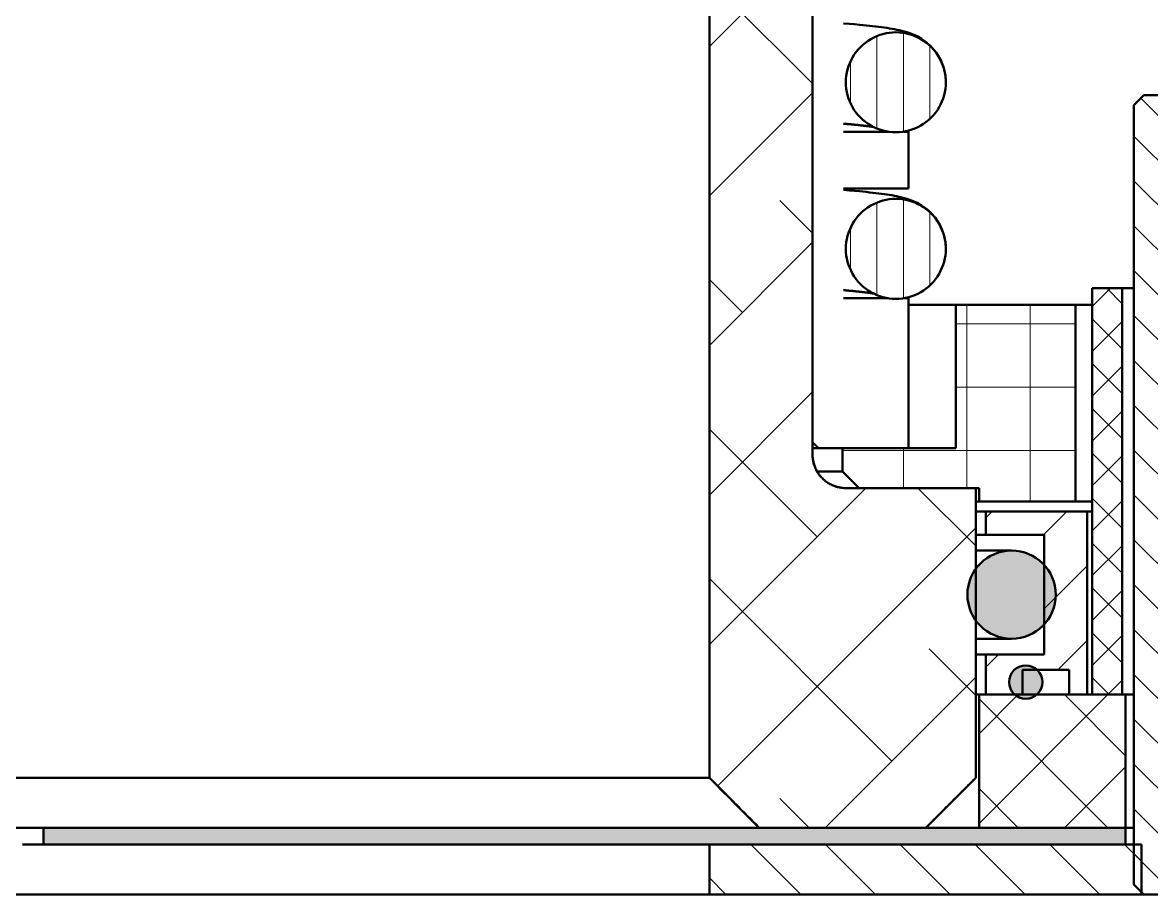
# Model space of a CAD drawing. Header units: millimetres. Extents: x 2 to 418, y 2 to 295.
# Drawn here: x 97.38 to 131.28, y 110.5 to 136.68 of the extents above; entities that cross this region are included whole.
import ezdxf

# ---------------------------------------------------------------- set-up
doc = ezdxf.new("R2010")
doc.units = ezdxf.units.MM
doc.layers.add('SCHRAFFUR', color=7, linetype='Continuous', lineweight=18)
doc.layers.add('SICHTKANTE', color=7, linetype='Continuous', lineweight=50)

msp = doc.modelspace()

# ---------------------------------------------------------------- hatches: boundary and pattern name
at = {"layer": 'SCHRAFFUR'}
h = msp.add_hatch(dxfattribs=at)
h.set_pattern_fill('ANSI38')
h.paths.add_polyline_path([(118, 153), (117.996, 153.131), (117.983, 153.261), (117.961, 153.39), (117.932, 153.518), (117.894, 153.643), (117.848, 153.766), (117.794, 153.885), (117.732, 154), (117.663, 154.111), (117.587, 154.218), (117.504, 154.319), (117.414, 154.414), (117.319, 154.504), (117.217, 154.587), (117.111, 154.663), (117, 154.732), (116.884, 154.794), (116.765, 154.848), (116.643, 154.894), (116.518, 154.932), (116.39, 154.962), (116.261, 154.983), (116.131, 154.996), (116, 155), (104.9, 155), (104.769, 155.004), (104.639, 155.017), (104.51, 155.039), (104.382, 155.068), (104.257, 155.106), (104.135, 155.152), (104.015, 155.206), (103.9, 155.268), (103.789, 155.337), (103.682, 155.414), (103.581, 155.497), (103.486, 155.586), (103.396, 155.682), (103.313, 155.783), (103.237, 155.889), (103.168, 156), (103.106, 156.116), (103.052, 156.235), (103.006, 156.357), (102.968, 156.483), (102.938, 156.61), (102.917, 156.739), (102.904, 156.869), (102.9, 157), (102.9, 157.971), (102.9, 158.942), (102.9, 159.913), (102.9, 160.884), (102.9, 161.854), (102.9, 162.825), (102.9, 163.796), (102.9, 164.767), (102.9, 165.738), (102.9, 166.709), (102.9, 167.679), (102.9, 168.65), (102.9, 169.621), (102.9, 170.592), (102.9, 171.563), (102.9, 172.534), (102.9, 173.504), (102.9, 174.475), (102.9, 175.446), (102.9, 176.417), (102.9, 177.388), (102.9, 178.359), (102.9, 179.329), (102.9, 180.3), (110, 180.3), (110, 174.1), (109.792, 174.05), (109.583, 174), (109.375, 173.95), (109.167, 173.9), (108.958, 173.85), (108.75, 173.8), (108.542, 173.75), (108.333, 173.7), (108.125, 173.65), (107.917, 173.6), (107.708, 173.55), (107.5, 173.5), (107.292, 173.45), (107.083, 173.4), (106.875, 173.35), (106.667, 173.3), (106.458, 173.25), (106.25, 173.2), (106.042, 173.15), (105.833, 173.1), (105.625, 173.05), (105.417, 173), (105.208, 172.95), (105, 172.9), (105, 172.446), (105, 171.992), (105, 171.538), (105, 171.084), (105, 170.629), (105, 170.175), (105, 169.721), (105, 169.267), (105, 168.813), (105, 168.359), (105, 167.904), (105, 167.45), (105, 166.996), (105, 166.542), (105, 166.088), (105, 165.634), (105, 165.179), (105, 164.725), (105, 164.271), (105, 163.817), (105, 163.363), (105, 162.909), (105, 162.454), (105, 162), (105.004, 161.869), (105.017, 161.739), (105.038, 161.61), (105.068, 161.483), (105.106, 161.357), (105.152, 161.235), (105.206, 161.116), (105.268, 161), (105.337, 160.889), (105.413, 160.783), (105.496, 160.682), (105.586, 160.586), (105.681, 160.497), (105.782, 160.414), (105.889, 160.337), (106, 160.268), (106.115, 160.206), (106.235, 160.152), (106.357, 160.106), (106.482, 160.068), (106.61, 160.039), (106.739, 160.017), (106.869, 160.004), (107, 160), (116.1, 160), (116.427, 159.99), (116.753, 159.957), (117.075, 159.904), (117.394, 159.83), (117.707, 159.735), (118.013, 159.62), (118.311, 159.485), (118.6, 159.33), (118.878, 159.158), (119.144, 158.967), (119.397, 158.759), (119.635, 158.536), (119.859, 158.297), (120.067, 158.044), (120.257, 157.778), (120.43, 157.5), (120.584, 157.212), (120.719, 156.914), (120.835, 156.607), (120.93, 156.294), (121.004, 155.976), (121.057, 155.653), (121.089, 155.327), (121.1, 155), (121.1, 153.696), (121.1, 152.392), (121.1, 151.088), (121.1, 149.784), (121.1, 148.479), (121.1, 147.175), (121.1, 145.871), (121.1, 144.567), (121.1, 143.263), (121.1, 141.959), (121.1, 140.654), (121.1, 139.35), (121.1, 138.046), (121.1, 136.742), (121.1, 135.438), (121.1, 134.134), (121.1, 132.829), (121.1, 131.525), (121.1, 130.221), (121.1, 128.917), (121.1, 127.613), (121.1, 126.309), (121.1, 125.004), (121.1, 123.7), (121.102, 123.635), (121.108, 123.57), (121.119, 123.505), (121.134, 123.441), (121.153, 123.379), (121.176, 123.318), (121.203, 123.258), (121.234, 123.2), (121.268, 123.145), (121.307, 123.091), (121.348, 123.041), (121.393, 122.993), (121.441, 122.948), (121.491, 122.907), (121.544, 122.869), (121.6, 122.834), (121.658, 122.803), (121.717, 122.776), (121.778, 122.753), (121.841, 122.734), (121.905, 122.719), (121.969, 122.709), (122.034, 122.702), (122.1, 122.7), (126, 122.7), (126, 114), (125.937, 113.938), (125.875, 113.875), (125.812, 113.813), (125.75, 113.75), (125.687, 113.688), (125.625, 113.625), (125.562, 113.563), (125.5, 113.5), (125.437, 113.438), (125.375, 113.375), (125.312, 113.313), (125.25, 113.25), (125.187, 113.188), (125.125, 113.125), (125.062, 113.063), (125, 113), (124.937, 112.938), (124.875, 112.875), (124.812, 112.813), (124.75, 112.75), (124.687, 112.688), (124.625, 112.625), (124.562, 112.563), (124.5, 112.5), (119.5, 112.5), (119.437, 112.563), (119.375, 112.625), (119.312, 112.688), (119.25, 112.75), (119.187, 112.813), (119.125, 112.875), (119.062, 112.938), (119, 113), (118.937, 113.063), (118.875, 113.125), (118.812, 113.188), (118.75, 113.25), (118.687, 113.313), (118.625, 113.375), (118.562, 113.438), (118.5, 113.5), (118.437, 113.563), (118.375, 113.625), (118.312, 113.688), (118.25, 113.75), (118.187, 113.813), (118.125, 113.875), (118.062, 113.938), (118, 114), (118, 115.625), (118, 117.25), (118, 118.875), (118, 120.5), (118, 122.125), (118, 123.75), (118, 125.375), (118, 127), (118, 128.625), (118, 130.25), (118, 131.875), (118, 133.5), (118, 135.125), (118, 136.75), (118, 138.375), (118, 140), (118, 141.625), (118, 143.25), (118, 144.875), (118, 146.5), (118, 148.125), (118, 149.75), (118, 151.375), (118, 153)])
h = msp.add_hatch(dxfattribs=at)
h.set_pattern_fill('ANSI31', scale=0.25, angle=45)
h.paths.add_polyline_path([(122.1, 134.883), (122.151, 134.495), (122.301, 134.133), (122.539, 133.822), (122.85, 133.584), (123.212, 133.434), (123.6, 133.383), (123.988, 133.434), (124.35, 133.584), (124.661, 133.822), (124.899, 134.133), (125.049, 134.495), (125.1, 134.883), (125.049, 135.272), (124.899, 135.634), (124.661, 135.944), (124.35, 136.183), (123.988, 136.333), (123.6, 136.384), (123.212, 136.333), (122.85, 136.183), (122.539, 135.944), (122.301, 135.634), (122.151, 135.272), (122.1, 134.883)])
h = msp.add_hatch(dxfattribs=at)
h.set_pattern_fill('ANSI31', scale=0.3, angle=90)
h.paths.add_polyline_path([(131.05, 110.5), (132.95, 110.5), (131.05, 110.5), (130.75, 110.8), (130.75, 134.2), (131.05, 134.5), (132.95, 134.5), (133.25, 134.2), (133.25, 110.8), (132.95, 110.5)])
h = msp.add_hatch(dxfattribs=at)
h.set_pattern_fill('ANSI31', scale=0.25, angle=45)
h.paths.add_polyline_path([(122.1, 129.883), (122.151, 129.495), (122.301, 129.133), (122.539, 128.822), (122.85, 128.584), (123.212, 128.434), (123.6, 128.383), (123.988, 128.434), (124.35, 128.584), (124.661, 128.822), (124.899, 129.133), (125.049, 129.495), (125.1, 129.883), (125.049, 130.272), (124.899, 130.634), (124.661, 130.944), (124.35, 131.183), (123.988, 131.333), (123.6, 131.384), (123.212, 131.333), (122.85, 131.183), (122.539, 130.944), (122.301, 130.634), (122.151, 130.272), (122.1, 129.883)])
h = msp.add_hatch(dxfattribs=at)
h.set_pattern_fill('ANSI37', scale=0.3, angle=90)
h.paths.add_polyline_path([(129.5, 128.7), (129.5, 116.5), (129.5, 128.7), (130.4, 128.7), (130.4, 116.5), (129.5, 116.5)])
h = msp.add_hatch(dxfattribs=at)
h.set_pattern_fill('ANSI37', scale=0.6, angle=45)
h.paths.add_polyline_path([(122.5, 122.7), (126.1, 122.7), (122.5, 122.7), (122, 123.2), (122, 123.9), (125.4, 123.9), (125.4, 128.2), (129, 128.2), (129, 122.3), (126.1, 122.3), (126.1, 122.7)])
h = msp.add_hatch(dxfattribs=at)
h.set_pattern_fill('ANSI31', scale=0.5)
h.paths.add_polyline_path([(129.35, 122), (126.3, 122), (129.35, 122), (129.35, 116.5), (128.8, 116.5), (128.8, 117.24), (127.4, 117.24), (127.4, 116.5), (126.3, 116.5), (126.3, 117.7), (128.05, 117.7), (128.05, 121.3), (126.3, 121.3), (126.3, 122)])
h = msp.add_hatch(color=8, dxfattribs=at)
h.dxf.hatch_style = 1
h.paths.add_polyline_path([(128.4, 119.5), (128.355, 119.843), (128.222, 120.162), (128.012, 120.437), (127.738, 120.647), (127.418, 120.78), (127.075, 120.825), (126.732, 120.78), (126.412, 120.647), (126.138, 120.437), (125.928, 120.162), (125.795, 119.843), (125.75, 119.5), (125.795, 119.157), (125.928, 118.838), (126.138, 118.563), (126.412, 118.353), (126.732, 118.22), (127.075, 118.175), (127.418, 118.22), (127.738, 118.353), (128.012, 118.563), (128.222, 118.838), (128.355, 119.157), (128.4, 119.5)])
h = msp.add_hatch(color=8, dxfattribs=at)
h.dxf.hatch_style = 1
h.paths.add_polyline_path([(128, 116.875), (127.983, 117.004), (127.933, 117.125), (127.854, 117.229), (127.75, 117.308), (127.629, 117.358), (127.5, 117.375), (127.371, 117.358), (127.25, 117.308), (127.146, 117.229), (127.067, 117.125), (127.017, 117.004), (127, 116.875), (127.017, 116.746), (127.067, 116.625), (127.146, 116.521), (127.25, 116.442), (127.371, 116.392), (127.5, 116.375), (127.629, 116.392), (127.75, 116.442), (127.854, 116.521), (127.933, 116.625), (127.983, 116.746), (128, 116.875)])
h = msp.add_hatch(dxfattribs=at)
h.set_pattern_fill('ANSI37', scale=0.6)
h.paths.add_polyline_path([(130.5, 116.5), (126.1, 116.5), (130.5, 116.5), (130.5, 112.5), (126.1, 112.5), (126.1, 116.5)])
h = msp.add_hatch(color=8, dxfattribs=at)
h.dxf.hatch_style = 1
h.paths.add_polyline_path([(98, 112.5), (98, 112), (98, 112.5), (130.5, 112.5), (130.5, 112), (98, 112)])
h = msp.add_hatch(dxfattribs=at)
h.set_pattern_fill('ANSI31', scale=0.5, angle=90)
h.paths.add_polyline_path([(130.975, 112), (118, 112), (130.975, 112), (130.975, 110.5), (118, 110.5), (118, 112)])

# ---------------------------------------------------------------- linework, layer by layer
at = {"layer": 'SICHTKANTE'}
for p, q in [((121.1, 155), (121.1, 123.7)), ((118, 153), (118, 114)), ((131.05, 134.5), (130.75, 134.2)), ((131.05, 134.5), (132.95, 134.5)), ((130.75, 110.8), (130.75, 134.2)), ((122.028, 133.4), (123.373, 133.4)), ((123.827, 133.4), (123.977, 133.4)), ((123.977, 131.7), (123.977, 133.4)), ((123.977, 131.7), (122.028, 131.7)), ((129.5, 116.5), (129.5, 128.7)), ((129.5, 128.7), (130.4, 128.7)), ((130.4, 116.5), (130.4, 128.7)), ((122.028, 128.4), (123.373, 128.4)), ((123.827, 128.4), (123.977, 128.4)), ((123.977, 123.9), (123.977, 128.4)), ((125.4, 128.2), (125.4, 123.9)), ((125.4, 128.2), (129, 128.2)), ((129, 122.3), (129, 128.2)), ((122, 123.9), (121.276, 123.9)), ((122, 123.9), (122, 123.2)), ((122, 123.9), (125.4, 123.9)), ((122, 123.2), (122.5, 122.7)), ((126, 122.7), (122.1, 122.7)), ((126.1, 122.7), (122.5, 122.7)), ((126, 122.7), (126, 114)), ((126, 122.7), (126, 114)), ((126.1, 122.7), (126.1, 122.3)), ((129, 122.3), (126.1, 122.3)), ((126.3, 122), (129.35, 122)), ((126.3, 121.3), (126.3, 122)), ((129.35, 116.5), (129.35, 122)), ((126.3, 121.3), (128.05, 121.3)), ((128.05, 117.7), (128.05, 121.3)), ((126.3, 116.5), (126.3, 117.7)), ((126.3, 117.7), (128.05, 117.7)), ((127.4, 117.24), (128.8, 117.24)), ((127.4, 116.5), (127.4, 117.24)), ((128.8, 116.5), (128.8, 117.24)), ((126.1, 116.5), (130.5, 116.5)), ((126.1, 116.5), (126.1, 112.5)), ((126.3, 116.5), (127.4, 116.5)), ((128.8, 116.5), (129.35, 116.5)), ((129.5, 116.5), (130.4, 116.5)), ((130.5, 112.5), (130.5, 116.5)), ((118, 114), (119.5, 112.5)), ((124.5, 112.5), (126, 114)), ((98, 112.5), (130.5, 112.5)), ((98, 112), (98, 112.5)), ((124.5, 112.5), (119.5, 112.5)), ((130.5, 112.5), (126.1, 112.5)), ((130.5, 112), (130.5, 112.5)), ((98, 112), (130.5, 112)), ((118, 112), (130.975, 112)), ((118, 110.5), (118, 112)), ((130.975, 110.5), (130.975, 112)), ((131.05, 110.5), (130.75, 110.8)), ((118, 110.5), (130.975, 110.5)), ((132.95, 110.5), (131.05, 110.5))]:
    msp.add_line(p, q, dxfattribs=at)
for points in [[(121.1, 123.7), (121.1, 124.319), (121.1, 124.942), (121.1, 125.57), (121.1, 126.203), (121.1, 126.839), (121.1, 127.479), (121.1, 128.122), (121.1, 128.768), (121.1, 129.417), (121.1, 130.068), (121.1, 130.721), (121.1, 131.376), (121.1, 132.033), (121.1, 132.69), (121.1, 133.35), (121.1, 134.009), (121.1, 134.67), (121.1, 135.331), (121.1, 135.993), (121.1, 136.655), (121.1, 137.317)], [(118, 114), (118, 114.779), (118, 115.564), (118, 116.354), (118, 117.149), (118, 117.949), (118, 118.752), (118, 119.559), (118, 120.368), (118, 121.181), (118, 121.996), (118, 122.813), (118, 123.631), (118, 124.451), (118, 125.272), (118, 126.094), (118, 126.917), (118, 127.739), (118, 128.562), (118, 129.385), (118, 130.208), (118, 131.03), (118, 131.852), (118, 132.673), (118, 133.493), (118, 134.312), (118, 135.13), (118, 135.948), (118, 136.764)], [(125.1, 134.883), (125.099, 134.944), (125.095, 135.005), (125.089, 135.066), (125.08, 135.126), (125.07, 135.186), (125.056, 135.245), (125.041, 135.304), (125.023, 135.361), (125.003, 135.418), (124.981, 135.473), (124.957, 135.527), (124.931, 135.58), (124.904, 135.631), (124.875, 135.681), (124.844, 135.729), (124.812, 135.775), (124.779, 135.82), (124.744, 135.862), (124.709, 135.903), (124.674, 135.941), (124.638, 135.978), (124.602, 136.012), (124.518, 136.082), (124.367, 136.189), (124.236, 136.265), (124.123, 136.318), (124.024, 136.357), (123.935, 136.386), (123.853, 136.409), (123.776, 136.428), (123.702, 136.446), (123.629, 136.462), (123.556, 136.477), (123.483, 136.491), (123.407, 136.504), (123.33, 136.516), (123.25, 136.527), (123.168, 136.538), (123.083, 136.548), (122.995, 136.558), (122.904, 136.569), (122.811, 136.58), (122.713, 136.592), (122.612, 136.603), (122.504, 136.613), (122.361, 136.625), (122.198, 136.639), (122.028, 136.654)], [(125.1, 134.883), (125.097, 134.981), (125.087, 135.079), (125.071, 135.176), (125.049, 135.272), (125.02, 135.366), (124.986, 135.457), (124.945, 135.547), (124.899, 135.633), (124.847, 135.717), (124.79, 135.797), (124.728, 135.873), (124.661, 135.944), (124.589, 136.011), (124.513, 136.074), (124.433, 136.131), (124.35, 136.183), (124.263, 136.229), (124.174, 136.27), (124.082, 136.304), (123.988, 136.333), (123.893, 136.355), (123.796, 136.371), (123.698, 136.381), (123.6, 136.384), (123.502, 136.381), (123.404, 136.371), (123.307, 136.355), (123.211, 136.333), (123.117, 136.304), (123.025, 136.269), (122.936, 136.229), (122.849, 136.182), (122.766, 136.13), (122.686, 136.073), (122.61, 136.011), (122.538, 135.943), (122.471, 135.872), (122.409, 135.796), (122.352, 135.716), (122.3, 135.632), (122.254, 135.546), (122.214, 135.456), (122.179, 135.364), (122.151, 135.271), (122.129, 135.175), (122.113, 135.079), (122.103, 134.981), (122.1, 134.883)], [(122.1, 134.883), (122.103, 134.786), (122.113, 134.688), (122.129, 134.592), (122.151, 134.496), (122.179, 134.402), (122.214, 134.31), (122.254, 134.221), (122.3, 134.134), (122.352, 134.051), (122.409, 133.971), (122.471, 133.895), (122.538, 133.823), (122.61, 133.756), (122.686, 133.694), (122.766, 133.636), (122.849, 133.584), (122.936, 133.538), (123.025, 133.497), (123.117, 133.463), (123.211, 133.434), (123.307, 133.412), (123.404, 133.396), (123.501, 133.386), (123.6, 133.383), (123.698, 133.386), (123.796, 133.396), (123.892, 133.412), (123.988, 133.434), (124.082, 133.462), (124.174, 133.497), (124.263, 133.538), (124.35, 133.584), (124.433, 133.636), (124.513, 133.693), (124.589, 133.755), (124.661, 133.822), (124.728, 133.894), (124.79, 133.97), (124.847, 134.05), (124.899, 134.133), (124.945, 134.22), (124.986, 134.309), (125.02, 134.401), (125.049, 134.495), (125.071, 134.591), (125.087, 134.687), (125.097, 134.785), (125.1, 134.883)], [(122.1, 134.883), (122.1, 134.883), (122.1, 134.883), (122.1, 134.883), (122.1, 134.883), (122.1, 134.883), (122.1, 134.883), (122.1, 134.883), (122.1, 134.883), (122.1, 134.883), (122.1, 134.883), (122.1, 134.883), (122.1, 134.883), (122.1, 134.883), (122.1, 134.883), (122.1, 134.883), (122.1, 134.883), (122.1, 134.883), (122.1, 134.883), (122.1, 134.883), (122.1, 134.883), (122.1, 134.883), (122.1, 134.883), (122.1, 134.883), (122.1, 134.883), (122.1, 134.883), (122.1, 134.883), (122.1, 134.883), (122.1, 134.883), (122.1, 134.883), (122.1, 134.883), (122.1, 134.883), (122.1, 134.883), (122.1, 134.883), (122.1, 134.883), (122.1, 134.883), (122.1, 134.883), (122.1, 134.883), (122.1, 134.883), (122.1, 134.883), (122.1, 134.883), (122.1, 134.883), (122.1, 134.883), (122.1, 134.883), (122.1, 134.883), (122.1, 134.883), (122.1, 134.883), (122.1, 134.883), (122.1, 134.883)], [(122.1, 134.883), (122.1, 134.883), (122.1, 134.883), (122.1, 134.883), (122.1, 134.883), (122.1, 134.883), (122.1, 134.883), (122.1, 134.883), (122.1, 134.883), (122.1, 134.883), (122.1, 134.883), (122.1, 134.883), (122.1, 134.883), (122.1, 134.883), (122.1, 134.883), (122.1, 134.883), (122.1, 134.883), (122.1, 134.883), (122.1, 134.883), (122.1, 134.883), (122.1, 134.883), (122.1, 134.883), (122.1, 134.883), (122.1, 134.883), (122.1, 134.883), (122.1, 134.883), (122.1, 134.883), (122.1, 134.883), (122.1, 134.883), (122.1, 134.883), (122.1, 134.883), (122.1, 134.883), (122.1, 134.883), (122.1, 134.883), (122.1, 134.883), (122.1, 134.883), (122.1, 134.883), (122.1, 134.883), (122.1, 134.883), (122.1, 134.883), (122.1, 134.883), (122.1, 134.883), (122.1, 134.883), (122.1, 134.883), (122.1, 134.883), (122.1, 134.883), (122.1, 134.883), (122.1, 134.883), (122.1, 134.883)], [(122.028, 133.643), (122.053, 133.641), (122.079, 133.638), (122.104, 133.636), (122.128, 133.634), (122.153, 133.631), (122.177, 133.629), (122.201, 133.627), (122.225, 133.625), (122.248, 133.622), (122.272, 133.62), (122.294, 133.618), (122.317, 133.616), (122.339, 133.613), (122.361, 133.611), (122.383, 133.609), (122.405, 133.607), (122.426, 133.604), (122.447, 133.602), (122.467, 133.6), (122.488, 133.598), (122.508, 133.596), (122.527, 133.593), (122.547, 133.591), (122.566, 133.589), (122.585, 133.587), (122.603, 133.585), (122.622, 133.583), (122.64, 133.581), (122.657, 133.578), (122.675, 133.576), (122.692, 133.574), (122.708, 133.572), (122.725, 133.57), (122.741, 133.568), (122.756, 133.566), (122.772, 133.564), (122.787, 133.562), (122.802, 133.56), (122.816, 133.558), (122.83, 133.556), (122.844, 133.554), (122.857, 133.552), (122.87, 133.55), (122.883, 133.548), (122.895, 133.546), (122.907, 133.544), (122.919, 133.543), (122.93, 133.541)], [(125.1, 129.883), (125.099, 129.944), (125.095, 130.005), (125.089, 130.066), (125.081, 130.126), (125.07, 130.186), (125.056, 130.245), (125.041, 130.304), (125.023, 130.361), (125.003, 130.418), (124.981, 130.473), (124.957, 130.527), (124.931, 130.58), (124.904, 130.631), (124.875, 130.681), (124.844, 130.729), (124.812, 130.775), (124.779, 130.82), (124.744, 130.862), (124.709, 130.903), (124.674, 130.941), (124.638, 130.978), (124.602, 131.012), (124.518, 131.082), (124.367, 131.189), (124.236, 131.265), (124.123, 131.318), (124.024, 131.357), (123.935, 131.386), (123.853, 131.409), (123.776, 131.428), (123.702, 131.446), (123.629, 131.462), (123.556, 131.477), (123.483, 131.491), (123.407, 131.504), (123.33, 131.516), (123.25, 131.527), (123.168, 131.538), (123.083, 131.548), (122.995, 131.558), (122.905, 131.569), (122.811, 131.58), (122.713, 131.592), (122.612, 131.603), (122.504, 131.613), (122.361, 131.625), (122.198, 131.639), (122.028, 131.654)], [(125.1, 129.883), (125.097, 129.981), (125.087, 130.079), (125.071, 130.176), (125.049, 130.271), (125.02, 130.365), (124.986, 130.457), (124.945, 130.547), (124.899, 130.633), (124.847, 130.717), (124.79, 130.797), (124.728, 130.873), (124.661, 130.944), (124.589, 131.011), (124.513, 131.074), (124.434, 131.131), (124.35, 131.183), (124.264, 131.229), (124.174, 131.27), (124.082, 131.304), (123.988, 131.333), (123.893, 131.355), (123.796, 131.371), (123.698, 131.381), (123.6, 131.384), (123.502, 131.381), (123.404, 131.371), (123.307, 131.355), (123.211, 131.333), (123.117, 131.304), (123.025, 131.269), (122.936, 131.229), (122.849, 131.182), (122.766, 131.13), (122.686, 131.073), (122.61, 131.011), (122.538, 130.944), (122.471, 130.872), (122.409, 130.796), (122.352, 130.716), (122.3, 130.632), (122.254, 130.546), (122.214, 130.456), (122.179, 130.365), (122.151, 130.271), (122.129, 130.175), (122.113, 130.079), (122.103, 129.981), (122.1, 129.883)], [(122.1, 129.883), (122.103, 129.786), (122.113, 129.688), (122.129, 129.592), (122.151, 129.496), (122.179, 129.402), (122.214, 129.31), (122.254, 129.221), (122.3, 129.134), (122.352, 129.051), (122.409, 128.971), (122.471, 128.895), (122.538, 128.823), (122.61, 128.756), (122.686, 128.694), (122.766, 128.636), (122.849, 128.584), (122.936, 128.538), (123.025, 128.497), (123.117, 128.463), (123.211, 128.434), (123.307, 128.412), (123.404, 128.396), (123.501, 128.386), (123.6, 128.383), (123.698, 128.386), (123.796, 128.396), (123.892, 128.412), (123.988, 128.434), (124.082, 128.462), (124.174, 128.497), (124.263, 128.537), (124.35, 128.584), (124.433, 128.636), (124.513, 128.693), (124.589, 128.755), (124.661, 128.822), (124.728, 128.894), (124.79, 128.97), (124.847, 129.05), (124.899, 129.133), (124.945, 129.22), (124.986, 129.309), (125.02, 129.401), (125.049, 129.495), (125.071, 129.59), (125.087, 129.687), (125.097, 129.785), (125.1, 129.883)], [(122.1, 129.883), (122.1, 129.883), (122.1, 129.883), (122.1, 129.883), (122.1, 129.883), (122.1, 129.883), (122.1, 129.883), (122.1, 129.883), (122.1, 129.883), (122.1, 129.883), (122.1, 129.883), (122.1, 129.883), (122.1, 129.883), (122.1, 129.883), (122.1, 129.883), (122.1, 129.883), (122.1, 129.883), (122.1, 129.883), (122.1, 129.883), (122.1, 129.883), (122.1, 129.883), (122.1, 129.883), (122.1, 129.883), (122.1, 129.883), (122.1, 129.883), (122.1, 129.883), (122.1, 129.883), (122.1, 129.883), (122.1, 129.883), (122.1, 129.883), (122.1, 129.883), (122.1, 129.883), (122.1, 129.883), (122.1, 129.883), (122.1, 129.883), (122.1, 129.883), (122.1, 129.883), (122.1, 129.883), (122.1, 129.883), (122.1, 129.883), (122.1, 129.883), (122.1, 129.883), (122.1, 129.883), (122.1, 129.883), (122.1, 129.883), (122.1, 129.883), (122.1, 129.883), (122.1, 129.883), (122.1, 129.883)], [(122.1, 129.883), (122.1, 129.883), (122.1, 129.883), (122.1, 129.883), (122.1, 129.883), (122.1, 129.883), (122.1, 129.883), (122.1, 129.883), (122.1, 129.883), (122.1, 129.883), (122.1, 129.883), (122.1, 129.883), (122.1, 129.883), (122.1, 129.883), (122.1, 129.883), (122.1, 129.883), (122.1, 129.883), (122.1, 129.883), (122.1, 129.883), (122.1, 129.883), (122.1, 129.883), (122.1, 129.883), (122.1, 129.883), (122.1, 129.883), (122.1, 129.883), (122.1, 129.883), (122.1, 129.883), (122.1, 129.883), (122.1, 129.883), (122.1, 129.883), (122.1, 129.883), (122.1, 129.883), (122.1, 129.883), (122.1, 129.883), (122.1, 129.883), (122.1, 129.883), (122.1, 129.883), (122.1, 129.883), (122.1, 129.883), (122.1, 129.883), (122.1, 129.883), (122.1, 129.883), (122.1, 129.883), (122.1, 129.883), (122.1, 129.883), (122.1, 129.883), (122.1, 129.883), (122.1, 129.883), (122.1, 129.883)], [(122.028, 128.643), (122.053, 128.641), (122.079, 128.638), (122.104, 128.636), (122.128, 128.634), (122.153, 128.631), (122.177, 128.629), (122.201, 128.627), (122.225, 128.625), (122.248, 128.622), (122.272, 128.62), (122.294, 128.618), (122.317, 128.616), (122.339, 128.613), (122.361, 128.611), (122.383, 128.609), (122.405, 128.607), (122.426, 128.604), (122.447, 128.602), (122.467, 128.6), (122.488, 128.598), (122.508, 128.596), (122.527, 128.593), (122.547, 128.591), (122.566, 128.589), (122.585, 128.587), (122.603, 128.585), (122.622, 128.583), (122.64, 128.581), (122.657, 128.578), (122.675, 128.576), (122.692, 128.574), (122.708, 128.572), (122.725, 128.57), (122.741, 128.568), (122.756, 128.566), (122.772, 128.564), (122.787, 128.562), (122.802, 128.56), (122.816, 128.558), (122.83, 128.556), (122.844, 128.554), (122.857, 128.552), (122.87, 128.55), (122.883, 128.548), (122.895, 128.546), (122.907, 128.544), (122.919, 128.543), (122.93, 128.541)], [(130.75, 128.7), (130.736, 128.7), (130.723, 128.7), (130.709, 128.7), (130.696, 128.7), (130.683, 128.7), (130.671, 128.7), (130.658, 128.7), (130.646, 128.7), (130.634, 128.7), (130.623, 128.7), (130.611, 128.7), (130.601, 128.7), (130.59, 128.7), (130.579, 128.7), (130.569, 128.7), (130.559, 128.7), (130.549, 128.7), (130.54, 128.7), (130.531, 128.7), (130.522, 128.7), (130.514, 128.7), (130.506, 128.7), (130.498, 128.7), (130.49, 128.7), (130.483, 128.7), (130.476, 128.7), (130.469, 128.7), (130.463, 128.7), (130.457, 128.7), (130.451, 128.7), (130.445, 128.7), (130.441, 128.7), (130.436, 128.7), (130.431, 128.7), (130.427, 128.7), (130.423, 128.7), (130.419, 128.7), (130.416, 128.7), (130.413, 128.7), (130.41, 128.7), (130.408, 128.7), (130.406, 128.7), (130.404, 128.7), (130.403, 128.7), (130.402, 128.7), (130.401, 128.7), (130.401, 128.7), (130.4, 128.7)], [(125.4, 128.2), (125.398, 128.2), (125.396, 128.2), (125.394, 128.2), (125.389, 128.2), (125.383, 128.2), (125.376, 128.2), (125.369, 128.2), (125.359, 128.2), (125.348, 128.2), (125.337, 128.2), (125.323, 128.2), (125.309, 128.2), (125.294, 128.2), (125.277, 128.2), (125.258, 128.2), (125.239, 128.2), (125.22, 128.2), (125.197, 128.2), (125.174, 128.2), (125.15, 128.2), (125.125, 128.2), (125.097, 128.2), (125.07, 128.2), (125.042, 128.2), (125.01, 128.2), (124.978, 128.2), (124.946, 128.2), (124.912, 128.2), (124.876, 128.2), (124.84, 128.2), (124.803, 128.2), (124.763, 128.2), (124.723, 128.2), (124.683, 128.2), (124.639, 128.2), (124.595, 128.2), (124.55, 128.2), (124.505, 128.2), (124.456, 128.2), (124.408, 128.2), (124.359, 128.2), (124.307, 128.2), (124.254, 128.2), (124.202, 128.2), (124.147, 128.2), (124.09, 128.2), (124.034, 128.2), (123.977, 128.2)], [(129.5, 128.2), (129.48, 128.2), (129.461, 128.2), (129.441, 128.2), (129.422, 128.2), (129.404, 128.2), (129.386, 128.2), (129.368, 128.2), (129.351, 128.2), (129.334, 128.2), (129.317, 128.2), (129.301, 128.2), (129.285, 128.2), (129.27, 128.2), (129.255, 128.2), (129.24, 128.2), (129.226, 128.2), (129.212, 128.2), (129.199, 128.2), (129.186, 128.2), (129.174, 128.2), (129.162, 128.2), (129.15, 128.2), (129.139, 128.2), (129.128, 128.2), (129.118, 128.2), (129.108, 128.2), (129.098, 128.2), (129.089, 128.2), (129.081, 128.2), (129.073, 128.2), (129.064, 128.2), (129.058, 128.2), (129.051, 128.2), (129.044, 128.2), (129.038, 128.2), (129.033, 128.2), (129.027, 128.2), (129.023, 128.2), (129.019, 128.2), (129.015, 128.2), (129.011, 128.2), (129.009, 128.2), (129.006, 128.2), (129.004, 128.2), (129.002, 128.2), (129.002, 128.2), (129.001, 128.2), (129, 128.2)], [(121.1, 124.079), (121.104, 124.075), (121.107, 124.072), (121.111, 124.068), (121.115, 124.064), (121.118, 124.061), (121.122, 124.057), (121.125, 124.053), (121.129, 124.049), (121.133, 124.046), (121.136, 124.042), (121.14, 124.038), (121.144, 124.035), (121.147, 124.031), (121.151, 124.027), (121.155, 124.023), (121.158, 124.02), (121.162, 124.016), (121.166, 124.012), (121.169, 124.008), (121.173, 124.005), (121.177, 124.001), (121.18, 123.997), (121.184, 123.993), (121.188, 123.99), (121.191, 123.986), (121.195, 123.982), (121.199, 123.979), (121.202, 123.975), (121.206, 123.971), (121.21, 123.967), (121.213, 123.964), (121.217, 123.96), (121.221, 123.956), (121.224, 123.952), (121.228, 123.949), (121.232, 123.945), (121.236, 123.941), (121.239, 123.937), (121.243, 123.934), (121.247, 123.93), (121.25, 123.926), (121.254, 123.922), (121.258, 123.919), (121.261, 123.915), (121.265, 123.911), (121.269, 123.907), (121.272, 123.904), (121.276, 123.9)], [(121.276, 123.9), (121.273, 123.9), (121.27, 123.9), (121.267, 123.9), (121.264, 123.9), (121.26, 123.9), (121.257, 123.9), (121.254, 123.9), (121.251, 123.9), (121.248, 123.9), (121.244, 123.9), (121.241, 123.9), (121.238, 123.9), (121.234, 123.9), (121.231, 123.9), (121.227, 123.9), (121.224, 123.9), (121.221, 123.9), (121.217, 123.9), (121.213, 123.9), (121.21, 123.9), (121.206, 123.9), (121.203, 123.9), (121.199, 123.9), (121.195, 123.9), (121.192, 123.9), (121.188, 123.9), (121.184, 123.9), (121.181, 123.9), (121.177, 123.9), (121.173, 123.9), (121.169, 123.9), (121.165, 123.9), (121.161, 123.9), (121.157, 123.9), (121.154, 123.9), (121.15, 123.9), (121.146, 123.9), (121.142, 123.9), (121.137, 123.9), (121.133, 123.9), (121.129, 123.9), (121.125, 123.9), (121.121, 123.9), (121.117, 123.9), (121.113, 123.9), (121.108, 123.9), (121.104, 123.9), (121.1, 123.9)], [(122, 123.9), (121.999, 123.9), (121.998, 123.9), (121.997, 123.9), (121.994, 123.9), (121.991, 123.9), (121.988, 123.9), (121.984, 123.9), (121.979, 123.9), (121.974, 123.9), (121.968, 123.9), (121.961, 123.9), (121.954, 123.9), (121.946, 123.9), (121.938, 123.9), (121.928, 123.9), (121.918, 123.9), (121.909, 123.9), (121.897, 123.9), (121.885, 123.9), (121.873, 123.9), (121.861, 123.9), (121.846, 123.9), (121.832, 123.9), (121.818, 123.9), (121.802, 123.9), (121.786, 123.9), (121.77, 123.9), (121.752, 123.9), (121.734, 123.9), (121.716, 123.9), (121.697, 123.9), (121.677, 123.9), (121.656, 123.9), (121.636, 123.9), (121.614, 123.9), (121.591, 123.9), (121.568, 123.9), (121.545, 123.9), (121.52, 123.9), (121.496, 123.9), (121.471, 123.9), (121.444, 123.9), (121.418, 123.9), (121.391, 123.9), (121.363, 123.9), (121.334, 123.9), (121.305, 123.9), (121.276, 123.9)], [(122.1, 122.7), (122.067, 122.701), (122.034, 122.702), (122.002, 122.705), (121.969, 122.709), (121.937, 122.714), (121.905, 122.719), (121.873, 122.726), (121.841, 122.734), (121.81, 122.743), (121.778, 122.753), (121.748, 122.764), (121.717, 122.776), (121.687, 122.789), (121.658, 122.803), (121.628, 122.818), (121.6, 122.834), (121.572, 122.851), (121.544, 122.869), (121.517, 122.887), (121.491, 122.907), (121.465, 122.927), (121.441, 122.948), (121.416, 122.97), (121.393, 122.993), (121.37, 123.017), (121.348, 123.041), (121.327, 123.066), (121.307, 123.091), (121.287, 123.118), (121.268, 123.145), (121.251, 123.172), (121.234, 123.2), (121.218, 123.229), (121.203, 123.258), (121.189, 123.288), (121.176, 123.318), (121.164, 123.348), (121.153, 123.379), (121.143, 123.41), (121.134, 123.441), (121.126, 123.473), (121.119, 123.505), (121.113, 123.537), (121.108, 123.57), (121.105, 123.602), (121.102, 123.635), (121.1, 123.667), (121.1, 123.7)], [(121.1, 123.7), (121.101, 123.665), (121.102, 123.629), (121.106, 123.593), (121.11, 123.558), (121.116, 123.523), (121.123, 123.488), (121.131, 123.453), (121.14, 123.418), (121.151, 123.384), (121.163, 123.351), (121.176, 123.317), (121.19, 123.285), (121.206, 123.252), (121.222, 123.221), (121.24, 123.19), (121.259, 123.159), (121.279, 123.13), (121.3, 123.101), (121.321, 123.072), (121.344, 123.045), (121.368, 123.019), (121.393, 122.993), (121.419, 122.968), (121.445, 122.944), (121.473, 122.921), (121.501, 122.899), (121.53, 122.879), (121.56, 122.859), (121.59, 122.84), (121.621, 122.822), (121.653, 122.806), (121.685, 122.79), (121.718, 122.776), (121.751, 122.763), (121.785, 122.751), (121.819, 122.741), (121.853, 122.731), (121.888, 122.723), (121.923, 122.716), (121.958, 122.71), (121.976, 122.708), (121.979, 122.708), (121.982, 122.707), (121.985, 122.707), (121.988, 122.707), (121.991, 122.706), (121.993, 122.706), (121.996, 122.706)], [(122, 123.2), (121.999, 123.2), (121.998, 123.2), (121.997, 123.2), (121.994, 123.2), (121.991, 123.2), (121.987, 123.2), (121.983, 123.2), (121.978, 123.2), (121.972, 123.2), (121.966, 123.2), (121.959, 123.2), (121.951, 123.2), (121.943, 123.2), (121.934, 123.2), (121.924, 123.2), (121.914, 123.2), (121.903, 123.2), (121.891, 123.2), (121.879, 123.2), (121.866, 123.2), (121.852, 123.2), (121.838, 123.2), (121.823, 123.2), (121.808, 123.2), (121.791, 123.2), (121.774, 123.2), (121.756, 123.2), (121.738, 123.2), (121.719, 123.2), (121.699, 123.2), (121.679, 123.2), (121.658, 123.2), (121.636, 123.2), (121.614, 123.2), (121.591, 123.2), (121.567, 123.2), (121.543, 123.2), (121.519, 123.2), (121.493, 123.2), (121.466, 123.2), (121.44, 123.2), (121.412, 123.2), (121.384, 123.2), (121.355, 123.2), (121.326, 123.2), (121.295, 123.2), (121.265, 123.2), (121.234, 123.2)], [(122.1, 122.7), (122.1, 122.7), (122.1, 122.7), (122.1, 122.7), (122.1, 122.7), (122.1, 122.7), (122.1, 122.7), (122.1, 122.7), (122.1, 122.7), (122.1, 122.7), (122.1, 122.7), (122.1, 122.7), (122.1, 122.7), (122.1, 122.7), (122.1, 122.7), (122.1, 122.7), (122.1, 122.7), (122.1, 122.7), (122.1, 122.7), (122.1, 122.7), (122.1, 122.7), (122.1, 122.7), (122.1, 122.7), (122.1, 122.7), (122.1, 122.7), (122.1, 122.7), (122.1, 122.7), (122.1, 122.7), (122.1, 122.7), (122.1, 122.7), (122.1, 122.7), (122.1, 122.7), (122.1, 122.7), (122.1, 122.7), (122.1, 122.7), (122.1, 122.7), (122.1, 122.7), (122.1, 122.7), (122.1, 122.7), (122.1, 122.7), (122.1, 122.7), (122.1, 122.7), (122.1, 122.7), (122.1, 122.7), (122.1, 122.7), (122.1, 122.7), (122.1, 122.7), (122.1, 122.7), (122.1, 122.7)], [(126.1, 122.3), (126.1, 122.3), (126.1, 122.3), (126.1, 122.3), (126.099, 122.3), (126.099, 122.3), (126.098, 122.3), (126.098, 122.3), (126.097, 122.3), (126.096, 122.3), (126.096, 122.3), (126.095, 122.3), (126.094, 122.3), (126.093, 122.3), (126.091, 122.3), (126.09, 122.3), (126.089, 122.3), (126.087, 122.3), (126.086, 122.3), (126.084, 122.3), (126.083, 122.3), (126.081, 122.3), (126.079, 122.3), (126.077, 122.3), (126.075, 122.3), (126.073, 122.3), (126.07, 122.3), (126.068, 122.3), (126.066, 122.3), (126.063, 122.3), (126.061, 122.3), (126.058, 122.3), (126.055, 122.3), (126.053, 122.3), (126.05, 122.3), (126.047, 122.3), (126.044, 122.3), (126.04, 122.3), (126.037, 122.3), (126.034, 122.3), (126.03, 122.3), (126.027, 122.3), (126.023, 122.3), (126.02, 122.3), (126.016, 122.3), (126.012, 122.3), (126.008, 122.3), (126.004, 122.3), (126, 122.3)], [(129.5, 122.3), (129.48, 122.3), (129.461, 122.3), (129.441, 122.3), (129.422, 122.3), (129.404, 122.3), (129.386, 122.3), (129.368, 122.3), (129.351, 122.3), (129.334, 122.3), (129.317, 122.3), (129.301, 122.3), (129.285, 122.3), (129.27, 122.3), (129.255, 122.3), (129.24, 122.3), (129.226, 122.3), (129.212, 122.3), (129.199, 122.3), (129.186, 122.3), (129.174, 122.3), (129.162, 122.3), (129.15, 122.3), (129.139, 122.3), (129.128, 122.3), (129.118, 122.3), (129.108, 122.3), (129.098, 122.3), (129.089, 122.3), (129.081, 122.3), (129.073, 122.3), (129.064, 122.3), (129.058, 122.3), (129.051, 122.3), (129.044, 122.3), (129.038, 122.3), (129.033, 122.3), (129.027, 122.3), (129.023, 122.3), (129.019, 122.3), (129.015, 122.3), (129.011, 122.3), (129.009, 122.3), (129.006, 122.3), (129.004, 122.3), (129.002, 122.3), (129.002, 122.3), (129.001, 122.3), (129, 122.3)], [(126.3, 122), (126.3, 122), (126.299, 122), (126.299, 122), (126.298, 122), (126.296, 122), (126.295, 122), (126.294, 122), (126.291, 122), (126.289, 122), (126.287, 122), (126.284, 122), (126.281, 122), (126.278, 122), (126.274, 122), (126.27, 122), (126.266, 122), (126.262, 122), (126.257, 122), (126.253, 122), (126.248, 122), (126.242, 122), (126.237, 122), (126.231, 122), (126.225, 122), (126.218, 122), (126.211, 122), (126.205, 122), (126.198, 122), (126.19, 122), (126.182, 122), (126.175, 122), (126.166, 122), (126.158, 122), (126.149, 122), (126.14, 122), (126.131, 122), (126.121, 122), (126.112, 122), (126.101, 122), (126.091, 122), (126.081, 122), (126.07, 122), (126.059, 122), (126.048, 122), (126.036, 122), (126.024, 122), (126.012, 122), (126, 122)], [(129.5, 122), (129.494, 122), (129.488, 122), (129.482, 122), (129.476, 122), (129.471, 122), (129.465, 122), (129.46, 122), (129.455, 122), (129.45, 122), (129.444, 122), (129.44, 122), (129.435, 122), (129.43, 122), (129.426, 122), (129.421, 122), (129.417, 122), (129.413, 122), (129.409, 122), (129.405, 122), (129.401, 122), (129.398, 122), (129.394, 122), (129.391, 122), (129.388, 122), (129.385, 122), (129.382, 122), (129.379, 122), (129.376, 122), (129.374, 122), (129.371, 122), (129.369, 122), (129.367, 122), (129.365, 122), (129.363, 122), (129.361, 122), (129.36, 122), (129.358, 122), (129.357, 122), (129.356, 122), (129.354, 122), (129.353, 122), (129.353, 122), (129.352, 122), (129.351, 122), (129.351, 122), (129.35, 122), (129.35, 122), (129.35, 122)], [(126.3, 121.3), (126.3, 121.3), (126.299, 121.3), (126.299, 121.3), (126.298, 121.3), (126.296, 121.3), (126.295, 121.3), (126.294, 121.3), (126.291, 121.3), (126.289, 121.3), (126.287, 121.3), (126.284, 121.3), (126.281, 121.3), (126.278, 121.3), (126.274, 121.3), (126.27, 121.3), (126.266, 121.3), (126.262, 121.3), (126.257, 121.3), (126.253, 121.3), (126.248, 121.3), (126.242, 121.3), (126.237, 121.3), (126.231, 121.3), (126.225, 121.3), (126.218, 121.3), (126.211, 121.3), (126.205, 121.3), (126.198, 121.3), (126.19, 121.3), (126.182, 121.3), (126.175, 121.3), (126.166, 121.3), (126.158, 121.3), (126.149, 121.3), (126.14, 121.3), (126.131, 121.3), (126.121, 121.3), (126.112, 121.3), (126.101, 121.3), (126.091, 121.3), (126.081, 121.3), (126.07, 121.3), (126.059, 121.3), (126.048, 121.3), (126.036, 121.3), (126.024, 121.3), (126.012, 121.3), (126, 121.3)], [(127.075, 120.825), (127.075, 120.825), (127.074, 120.825), (127.072, 120.825), (127.069, 120.825), (127.065, 120.825), (127.06, 120.825), (127.054, 120.825), (127.047, 120.825), (127.039, 120.825), (127.03, 120.825), (127.021, 120.825), (127.01, 120.825), (126.998, 120.825), (126.986, 120.825), (126.972, 120.825), (126.958, 120.825), (126.942, 120.825), (126.926, 120.825), (126.909, 120.825), (126.89, 120.825), (126.871, 120.825), (126.851, 120.825), (126.83, 120.825), (126.808, 120.825), (126.785, 120.825), (126.761, 120.825), (126.736, 120.825), (126.71, 120.825), (126.684, 120.825), (126.656, 120.825), (126.627, 120.825), (126.598, 120.825), (126.567, 120.825), (126.536, 120.825), (126.504, 120.825), (126.47, 120.825), (126.436, 120.825), (126.401, 120.825), (126.365, 120.825), (126.328, 120.825), (126.29, 120.825), (126.252, 120.825), (126.212, 120.825), (126.171, 120.825), (126.13, 120.825), (126.087, 120.825), (126.044, 120.825), (126, 120.825)], [(126, 118.175), (126.044, 118.175), (126.087, 118.175), (126.129, 118.175), (126.171, 118.175), (126.211, 118.175), (126.251, 118.175), (126.289, 118.175), (126.327, 118.175), (126.364, 118.175), (126.4, 118.175), (126.435, 118.175), (126.469, 118.175), (126.502, 118.175), (126.534, 118.175), (126.565, 118.175), (126.596, 118.175), (126.625, 118.175), (126.654, 118.175), (126.681, 118.175), (126.708, 118.175), (126.734, 118.175), (126.758, 118.175), (126.782, 118.175), (126.805, 118.175), (126.827, 118.175), (126.848, 118.175), (126.868, 118.175), (126.888, 118.175), (126.906, 118.175), (126.923, 118.175), (126.94, 118.175), (126.955, 118.175), (126.97, 118.175), (126.983, 118.175), (126.996, 118.175), (127.008, 118.175), (127.018, 118.175), (127.028, 118.175), (127.037, 118.175), (127.045, 118.175), (127.052, 118.175), (127.058, 118.175), (127.063, 118.175), (127.068, 118.175), (127.071, 118.175), (127.073, 118.175), (127.075, 118.175), (127.075, 118.175)], [(126.3, 117.7), (126.3, 117.7), (126.299, 117.7), (126.299, 117.7), (126.298, 117.7), (126.296, 117.7), (126.295, 117.7), (126.294, 117.7), (126.291, 117.7), (126.289, 117.7), (126.287, 117.7), (126.284, 117.7), (126.281, 117.7), (126.278, 117.7), (126.274, 117.7), (126.27, 117.7), (126.266, 117.7), (126.262, 117.7), (126.257, 117.7), (126.253, 117.7), (126.248, 117.7), (126.242, 117.7), (126.237, 117.7), (126.231, 117.7), (126.225, 117.7), (126.218, 117.7), (126.211, 117.7), (126.205, 117.7), (126.198, 117.7), (126.19, 117.7), (126.182, 117.7), (126.175, 117.7), (126.166, 117.7), (126.158, 117.7), (126.149, 117.7), (126.14, 117.7), (126.131, 117.7), (126.121, 117.7), (126.112, 117.7), (126.101, 117.7), (126.091, 117.7), (126.081, 117.7), (126.07, 117.7), (126.059, 117.7), (126.048, 117.7), (126.036, 117.7), (126.024, 117.7), (126.012, 117.7), (126, 117.7)], [(128.8, 117.24), (128.799, 117.24), (128.797, 117.24), (128.796, 117.24), (128.793, 117.24), (128.788, 117.24), (128.784, 117.24), (128.779, 117.24), (128.772, 117.24), (128.765, 117.24), (128.758, 117.24), (128.749, 117.24), (128.739, 117.24), (128.729, 117.24), (128.718, 117.24), (128.705, 117.24), (128.692, 117.24), (128.679, 117.24), (128.664, 117.24), (128.648, 117.24), (128.632, 117.24), (128.615, 117.24), (128.597, 117.24), (128.578, 117.24), (128.56, 117.24), (128.538, 117.24), (128.517, 117.24), (128.495, 117.24), (128.472, 117.24), (128.448, 117.24), (128.424, 117.24), (128.399, 117.24), (128.372, 117.24), (128.345, 117.24), (128.318, 117.24), (128.289, 117.24), (128.259, 117.24), (128.229, 117.24), (128.198, 117.24), (128.165, 117.24), (128.132, 117.24), (128.1, 117.24), (128.065, 117.24), (128.029, 117.24), (127.994, 117.24), (127.957, 117.24), (127.918, 117.24), (127.88, 117.24), (127.842, 117.24)], [(126.1, 116.5), (126.1, 116.5), (126.1, 116.5), (126.1, 116.5), (126.099, 116.5), (126.099, 116.5), (126.098, 116.5), (126.098, 116.5), (126.097, 116.5), (126.096, 116.5), (126.096, 116.5), (126.095, 116.5), (126.094, 116.5), (126.093, 116.5), (126.091, 116.5), (126.09, 116.5), (126.089, 116.5), (126.087, 116.5), (126.086, 116.5), (126.084, 116.5), (126.083, 116.5), (126.081, 116.5), (126.079, 116.5), (126.077, 116.5), (126.075, 116.5), (126.073, 116.5), (126.07, 116.5), (126.068, 116.5), (126.066, 116.5), (126.063, 116.5), (126.061, 116.5), (126.058, 116.5), (126.055, 116.5), (126.053, 116.5), (126.05, 116.5), (126.047, 116.5), (126.044, 116.5), (126.04, 116.5), (126.037, 116.5), (126.034, 116.5), (126.03, 116.5), (126.027, 116.5), (126.023, 116.5), (126.02, 116.5), (126.016, 116.5), (126.012, 116.5), (126.008, 116.5), (126.004, 116.5), (126, 116.5)], [(130.75, 116.5), (130.74, 116.5), (130.73, 116.5), (130.721, 116.5), (130.711, 116.5), (130.702, 116.5), (130.693, 116.5), (130.684, 116.5), (130.675, 116.5), (130.667, 116.5), (130.658, 116.5), (130.65, 116.5), (130.643, 116.5), (130.635, 116.5), (130.627, 116.5), (130.62, 116.5), (130.613, 116.5), (130.606, 116.5), (130.6, 116.5), (130.593, 116.5), (130.587, 116.5), (130.581, 116.5), (130.575, 116.5), (130.57, 116.5), (130.564, 116.5), (130.559, 116.5), (130.554, 116.5), (130.549, 116.5), (130.545, 116.5), (130.54, 116.5), (130.536, 116.5), (130.532, 116.5), (130.529, 116.5), (130.525, 116.5), (130.522, 116.5), (130.519, 116.5), (130.516, 116.5), (130.514, 116.5), (130.511, 116.5), (130.509, 116.5), (130.507, 116.5), (130.506, 116.5), (130.504, 116.5), (130.503, 116.5), (130.502, 116.5), (130.501, 116.5), (130.501, 116.5), (130.5, 116.5), (130.5, 116.5)], [(96.555, 114), (97.598, 114), (98.636, 114), (99.667, 114), (100.687, 114), (101.696, 114), (102.691, 114), (103.67, 114), (104.631, 114), (105.572, 114), (106.491, 114), (107.387, 114), (108.256, 114), (109.098, 114), (109.911, 114), (110.693, 114), (111.442, 114), (112.158, 114), (112.837, 114), (113.48, 114), (114.084, 114), (114.649, 114), (115.173, 114), (115.655, 114), (116.094, 114), (116.49, 114), (116.841, 114), (117.146, 114), (117.406, 114), (117.619, 114), (117.785, 114), (117.905, 114), (117.976, 114), (118, 114)], [(118, 114), (118.03, 113.97), (118.061, 113.94), (118.091, 113.909), (118.121, 113.879), (118.152, 113.848), (118.182, 113.818), (118.213, 113.787), (118.243, 113.757), (118.274, 113.726), (118.305, 113.695), (118.335, 113.665), (118.366, 113.634), (118.397, 113.603), (118.428, 113.572), (118.459, 113.542), (118.489, 113.511), (118.52, 113.48), (118.551, 113.449), (118.582, 113.418), (118.613, 113.387), (118.645, 113.356), (118.676, 113.324), (118.707, 113.293), (118.738, 113.262), (118.769, 113.231), (118.801, 113.199), (118.832, 113.168), (118.863, 113.137), (118.895, 113.105), (118.926, 113.074), (118.958, 113.042), (118.989, 113.011), (119.021, 112.979), (119.053, 112.948), (119.084, 112.916), (119.116, 112.884), (119.148, 112.852), (119.18, 112.821), (119.211, 112.789), (119.243, 112.757), (119.275, 112.725), (119.307, 112.693), (119.339, 112.661), (119.371, 112.629), (119.403, 112.597), (119.436, 112.565), (119.468, 112.532), (119.5, 112.5)], [(126, 114), (125.968, 113.968), (125.936, 113.936), (125.904, 113.904), (125.872, 113.872), (125.84, 113.841), (125.808, 113.809), (125.776, 113.777), (125.745, 113.745), (125.713, 113.713), (125.681, 113.682), (125.65, 113.65), (125.618, 113.618), (125.586, 113.587), (125.555, 113.555), (125.523, 113.523), (125.492, 113.492), (125.46, 113.46), (125.429, 113.429), (125.397, 113.398), (125.366, 113.366), (125.334, 113.335), (125.303, 113.304), (125.272, 113.272), (125.241, 113.241), (125.209, 113.21), (125.178, 113.179), (125.147, 113.147), (125.116, 113.116), (125.085, 113.085), (125.054, 113.054), (125.023, 113.023), (124.992, 112.992), (124.961, 112.961), (124.93, 112.93), (124.899, 112.899), (124.868, 112.868), (124.837, 112.837), (124.806, 112.807), (124.776, 112.776), (124.745, 112.745), (124.714, 112.714), (124.683, 112.684), (124.653, 112.653), (124.622, 112.622), (124.591, 112.592), (124.561, 112.561), (124.53, 112.531), (124.5, 112.5)], [(96.657, 112.5), (97.768, 112.5), (98.874, 112.5), (99.971, 112.5), (101.058, 112.5), (102.133, 112.5), (103.193, 112.5), (104.236, 112.5), (105.259, 112.5), (106.262, 112.5), (107.241, 112.5), (108.194, 112.5), (109.121, 112.5), (110.018, 112.5), (110.883, 112.5), (111.716, 112.5), (112.515, 112.5), (113.276, 112.5), (114, 112.5), (114.685, 112.5), (115.329, 112.5), (115.93, 112.5), (116.488, 112.5), (117.002, 112.5), (117.47, 112.5), (117.891, 112.5), (118.265, 112.5), (118.591, 112.5), (118.867, 112.5), (119.094, 112.5), (119.272, 112.5), (119.398, 112.5), (119.474, 112.5), (119.5, 112.5)], [(98, 112.5), (97.978, 112.5), (97.956, 112.5), (97.934, 112.5), (97.888, 112.5), (97.823, 112.5), (97.758, 112.5), (97.688, 112.5), (97.584, 112.5), (97.48, 112.5), (97.375, 112.5)], [(130.75, 112.5), (130.74, 112.5), (130.73, 112.5), (130.721, 112.5), (130.711, 112.5), (130.702, 112.5), (130.693, 112.5), (130.684, 112.5), (130.675, 112.5), (130.667, 112.5), (130.658, 112.5), (130.65, 112.5), (130.643, 112.5), (130.635, 112.5), (130.627, 112.5), (130.62, 112.5), (130.613, 112.5), (130.606, 112.5), (130.6, 112.5), (130.593, 112.5), (130.587, 112.5), (130.581, 112.5), (130.575, 112.5), (130.57, 112.5), (130.564, 112.5), (130.559, 112.5), (130.554, 112.5), (130.549, 112.5), (130.545, 112.5), (130.54, 112.5), (130.536, 112.5), (130.532, 112.5), (130.529, 112.5), (130.525, 112.5), (130.522, 112.5), (130.519, 112.5), (130.516, 112.5), (130.514, 112.5), (130.511, 112.5), (130.509, 112.5), (130.507, 112.5), (130.506, 112.5), (130.504, 112.5), (130.503, 112.5), (130.502, 112.5), (130.501, 112.5), (130.501, 112.5), (130.5, 112.5), (130.5, 112.5)], [(130.75, 112.5), (130.74, 112.5), (130.73, 112.5), (130.721, 112.5), (130.711, 112.5), (130.702, 112.5), (130.693, 112.5), (130.684, 112.5), (130.675, 112.5), (130.667, 112.5), (130.658, 112.5), (130.65, 112.5), (130.643, 112.5), (130.635, 112.5), (130.627, 112.5), (130.62, 112.5), (130.613, 112.5), (130.606, 112.5), (130.6, 112.5), (130.593, 112.5), (130.587, 112.5), (130.581, 112.5), (130.575, 112.5), (130.57, 112.5), (130.564, 112.5), (130.559, 112.5), (130.554, 112.5), (130.549, 112.5), (130.545, 112.5), (130.54, 112.5), (130.536, 112.5), (130.532, 112.5), (130.529, 112.5), (130.525, 112.5), (130.522, 112.5), (130.519, 112.5), (130.516, 112.5), (130.514, 112.5), (130.511, 112.5), (130.509, 112.5), (130.507, 112.5), (130.506, 112.5), (130.504, 112.5), (130.503, 112.5), (130.502, 112.5), (130.501, 112.5), (130.501, 112.5), (130.5, 112.5), (130.5, 112.5)], [(98, 112), (97.978, 112), (97.956, 112), (97.934, 112), (97.888, 112), (97.823, 112), (97.758, 112), (97.688, 112), (97.584, 112), (97.48, 112), (97.375, 112)], [(118, 110.5), (117.834, 110.5), (117.668, 110.5), (117.502, 110.5), (117.152, 110.5), (116.662, 110.5), (116.173, 110.5), (115.64, 110.5), (114.852, 110.5), (114.063, 110.5), (113.274, 110.5), (112.299, 110.5), (111.25, 110.5), (110.201, 110.5), (109.092, 110.5), (107.835, 110.5), (106.577, 110.5), (105.32, 110.5), (103.937, 110.5), (102.533, 110.5), (101.129, 110.5), (99.692, 110.5), (98.211, 110.5), (96.731, 110.5)], [(131.05, 110.5), (131.047, 110.5), (131.044, 110.5), (131.041, 110.5), (131.038, 110.5), (131.035, 110.5), (131.033, 110.5), (131.03, 110.5), (131.027, 110.5), (131.025, 110.5), (131.022, 110.5), (131.02, 110.5), (131.018, 110.5), (131.015, 110.5), (131.013, 110.5), (131.011, 110.5), (131.009, 110.5), (131.007, 110.5), (131.005, 110.5), (131.003, 110.5), (131.001, 110.5), (130.999, 110.5), (130.997, 110.5), (130.996, 110.5), (130.994, 110.5), (130.992, 110.5), (130.991, 110.5), (130.99, 110.5), (130.988, 110.5), (130.987, 110.5), (130.986, 110.5), (130.985, 110.5), (130.984, 110.5), (130.982, 110.5), (130.981, 110.5), (130.981, 110.5), (130.98, 110.5), (130.979, 110.5), (130.978, 110.5), (130.978, 110.5), (130.977, 110.5), (130.977, 110.5), (130.976, 110.5), (130.976, 110.5), (130.976, 110.5), (130.975, 110.5), (130.975, 110.5), (130.975, 110.5), (130.975, 110.5)]]:
    msp.add_lwpolyline(points, dxfattribs=at)
for centre, radius, start, end in [((127.075, 119.5), 1.325, 90, 270), ((127.075, 119.5), 1.325, 0, 90), ((127.075, 119.5), 1.325, 270, 0), ((127.5, 116.875), 0.5, 90, 270), ((127.5, 116.875), 0.5, 0, 90), ((127.5, 116.875), 0.5, 270, 0)]:
    msp.add_arc(centre, radius, start, end, dxfattribs=at)

doc.saveas('drawing.dxf')
